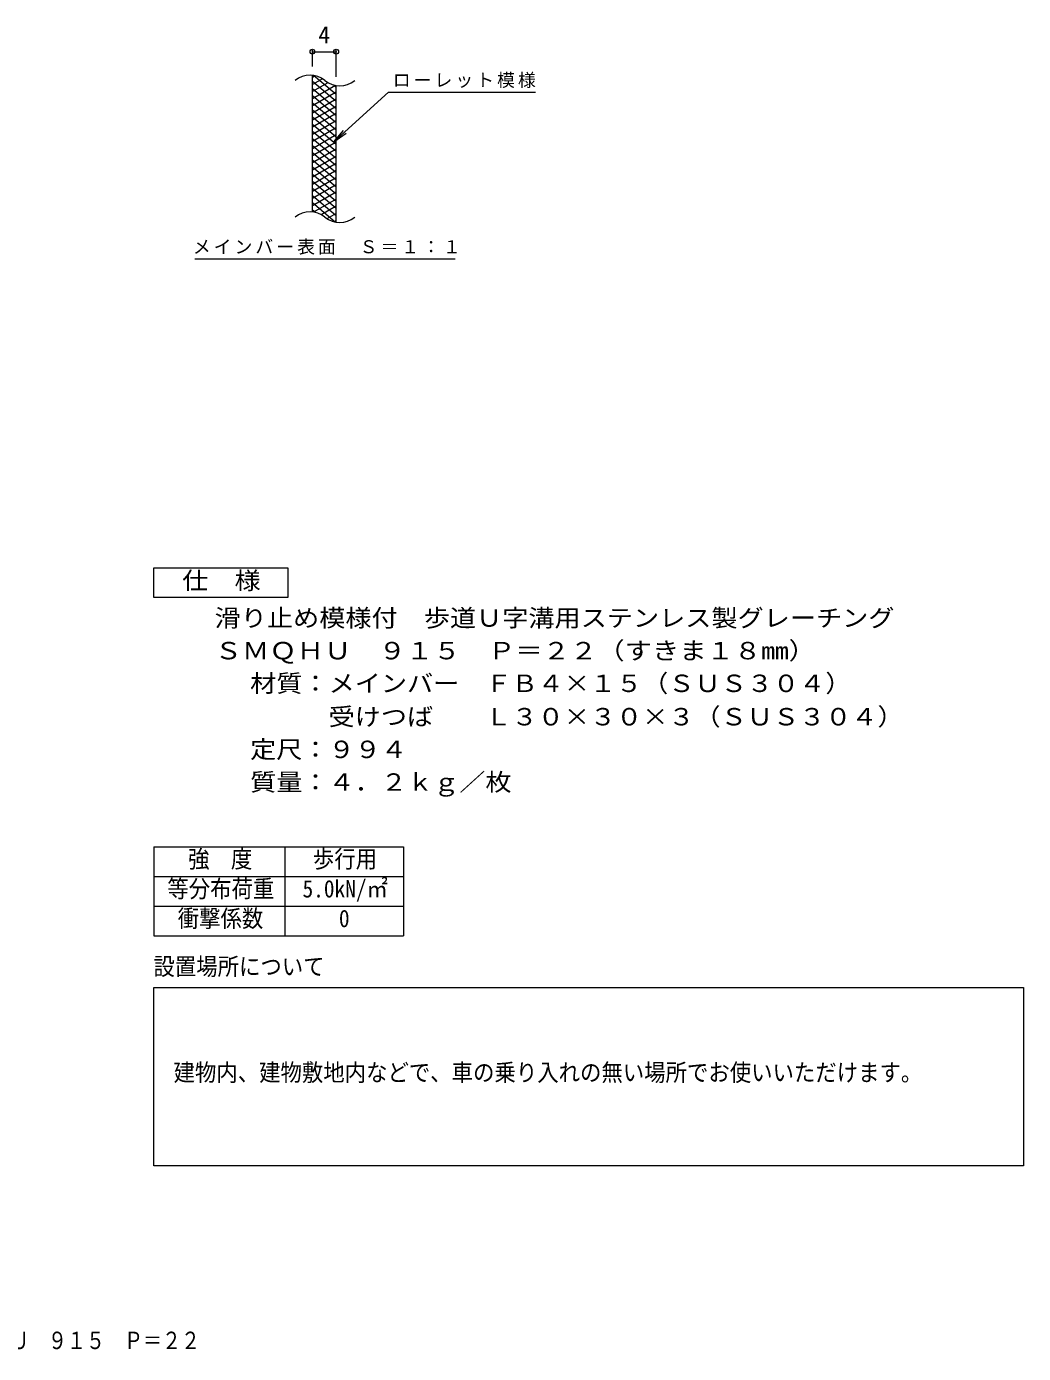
# Model space of a CAD drawing. Units: millimetres at full size, sheet at 1:10, with parts at other scales. Extents: x -1555 to 1801, y -1355 to 907.
# Drawn here: x 123 to 1801, y -1355 to 878 of the extents above; entities that cross this region are included whole.
import ezdxf
from ezdxf.enums import TextEntityAlignment as Align

# ---------------------------------------------------------------- set-up
doc = ezdxf.new("R2010")
doc.units = ezdxf.units.MM
doc.header["$LTSCALE"] = 10
doc.header["$PDMODE"] = 32
doc.header["$PDSIZE"] = 8
for name, color, linetype, lineweight in [('A-4', 2, 'Continuous', 9), ('A-5', 7, 'Continuous', 9), ('C-2', 3, 'Continuous', 9), ('C-4', 7, 'Continuous', 9), ('C-5', 7, 'Continuous', 9), ('C-9', 6, 'Continuous', 5)]:
    doc.layers.add(name, color=color, linetype=linetype, lineweight=lineweight)
doc.layers.add('F-5_F-5ﾚｲﾔ', color=2, linetype='Continuous')
doc.styles.add('ＭＳ ゴシック', font='')
doc.styles.get('ＭＳ ゴシック').set_extended_font_data('MS Gothic')

msp = doc.modelspace()

# ---------------------------------------------------------------- linework, layer by layer
at = {"layer": 'A-4'}
for p, q in [((337.79, -502.81), (757.79, -502.81)), ((337.79, -502.81), (337.79, -652.81)), ((557.79, -502.81), (557.79, -652.81)), ((757.79, -502.81), (757.79, -652.81)), ((337.79, -552.81), (757.79, -552.81)), ((337.79, -602.81), (757.79, -602.81)), ((337.79, -652.81), (757.79, -652.81)), ((337.79, -1039.42), (337.79, -739.75))]:
    msp.add_line(p, q, dxfattribs=at)
msp.add_lwpolyline([(337.79, -739.75), (1801.23, -739.75), (1801.23, -1039.42), (337.79, -1039.42)], dxfattribs=at)
at = {"layer": 'A-5'}
msp.add_lwpolyline([(337.79, -83.2), (337.79, -33.2), (562.79, -33.2), (562.79, -83.2)], close=True, dxfattribs=at)
at = {"layer": 'C-2'}
for p, q in [((604.38, 565.1), (604.38, 795.1)), ((644.38, 547.9), (644.38, 777.9))]:
    msp.add_line(p, q, dxfattribs=at)
for centre, start, end in [((600.42, 755.85), 50.82628, 129.17371), ((650.59, 817.43), 230.82628, 309.17371), ((600.42, 525.85), 50.82628, 129.17371), ((650.59, 587.43), 230.82628, 309.17371)]:
    msp.add_arc(centre, 39.71, start, end, dxfattribs=at)
at = {"layer": 'C-4'}
for p, q in [((604.38, 810.1), (604.38, 838.33)), ((604.38, 835.33), (644.38, 835.33)), ((644.38, 792.9), (644.38, 838.33))]:
    msp.add_line(p, q, dxfattribs=at)
for p in [(604.38, 835.33), (644.38, 835.33)]:
    msp.add_point(p, dxfattribs=at)
at = {"layer": 'C-5'}
for p, q in [((732.7, 767), (979.77, 767)), ((640.73, 683.87), (661.3, 698.07)), ((406.76, 486.94), (844.79, 486.94))]:
    msp.add_line(p, q, dxfattribs=at)
msp.add_lwpolyline([(732.7, 767), (640.73, 683.87), (656.92, 702.91)], dxfattribs=at)
at = {"layer": 'C-9'}
for p, q in [((608.92, 794.65), (604.38, 792.03)), ((621.16, 789.72), (604.38, 780.03)), ((644.38, 751.29), (604.38, 784.85)), ((630.55, 783.14), (604.38, 768.03)), ((644.38, 763.29), (606.47, 795.1)), ((643.16, 778.41), (604.38, 756.03)), ((644.38, 739.29), (604.38, 772.85)), ((644.38, 767.12), (604.38, 744.03)), ((644.38, 727.29), (604.38, 760.85)), ((644.38, 775.29), (639.67, 779.25)), ((644.38, 755.12), (604.38, 732.03)), ((644.38, 715.29), (604.38, 748.85)), ((644.38, 743.12), (604.38, 720.03)), ((644.38, 703.29), (604.38, 736.85)), ((644.38, 731.12), (604.38, 708.03)), ((644.38, 691.29), (604.38, 724.85)), ((644.38, 719.12), (604.38, 696.03)), ((644.38, 679.29), (604.38, 712.85)), ((644.38, 707.12), (604.38, 684.03)), ((644.38, 667.29), (604.38, 700.85)), ((644.38, 695.12), (604.38, 672.03)), ((644.38, 655.29), (604.38, 688.85)), ((644.38, 683.12), (604.38, 660.03)), ((644.38, 643.29), (604.38, 676.85)), ((644.38, 671.12), (604.38, 648.03)), ((644.38, 631.29), (604.38, 664.85)), ((644.38, 659.12), (604.38, 636.03)), ((644.38, 619.29), (604.38, 652.85)), ((644.38, 647.12), (604.38, 624.03)), ((644.38, 607.29), (604.38, 640.85)), ((644.38, 635.12), (604.38, 612.03)), ((644.38, 595.29), (604.38, 628.85)), ((644.38, 623.12), (604.38, 600.03)), ((644.38, 583.29), (604.38, 616.85)), ((644.38, 611.12), (604.38, 588.03)), ((644.38, 571.29), (604.38, 604.85)), ((644.38, 599.12), (604.38, 576.03)), ((644.38, 559.29), (604.38, 592.85)), ((643, 548.44), (604.38, 580.85)), ((644.38, 587.12), (606.29, 565.13)), ((609.57, 564.5), (604.38, 568.85)), ((644.38, 575.12), (619.43, 560.72)), ((644.38, 563.12), (628.88, 554.17)), ((644.38, 551.12), (640.66, 548.97))]:
    msp.add_line(p, q, dxfattribs=at)

# ---------------------------------------------------------------- texts
at = {"layer": 'A-5', "color": 2, "style": 'ＭＳ ゴシック'}
for s, width, p in [('仕\u3000様', 1.1, (385.29, -78.2)), ('滑り止め模様付\u3000歩道Ｕ字溝用ステンレス製グレーチング', 1.1, (439.88, -141.12)), ('ＳＭＱＨＵ\u3000９１５\u3000Ｐ＝２２（すきま１８mm）', 1.15, (439.88, -196.12)), ('材質：メインバー\u3000ＦＢ４×１５（ＳＵＳ３０４）', 1.1, (499.6, -251.12)), ('\u3000\u3000\u3000受けつば\u3000\u3000Ｌ３０×３０×３（ＳＵＳ３０４）', 1.1, (499.6, -307.29)), ('定尺：９９４', 1.1, (499.6, -362.29)), ('質量：４．２ｋｇ／枚', 1.1, (499.6, -417.29))]:
    msp.add_text(s, height=29.33, dxfattribs=dict(at, width=width)).set_placement(p, align=Align.BOTTOM_LEFT)
at = {"layer": 'A-5', "style": 'ＭＳ ゴシック', "width": 0.9}
for s, p in [('強\u3000度', (395.29, -546.81)), ('歩行用', (605.29, -546.81)), ('等分布荷重', (360.29, -596.81)), ('5.0kN/㎡', (587.79, -596.81)), ('衝撃係数', (377.79, -646.81)), ('0', (649.04, -646.81)), ('設置場所について', (336.91, -727.62)), ('建物内、建物敷地内などで、車の乗り入れの無い場所でお使いいただけます。', (370.74, -905.93))]:
    msp.add_text(s, height=29.33, dxfattribs=at).set_placement(p, align=Align.BOTTOM_LEFT)
at = {"layer": 'C-4', "color": 2, "style": 'ＭＳ ゴシック'}
msp.add_text('4', height=29.33, dxfattribs=at).set_placement((614.38, 840.33), align=Align.BOTTOM_LEFT)
at = {"layer": 'C-5', "char_height": 21.99, "attachment_point": 7, "style": 'ＭＳ ゴシック'}
for s, insert in [('\\T1.17;ローレット模様', (739.77, 774.08)), ('\\T1.17;メインバー表面\u3000Ｓ＝１：１', (403.2, 493.64))]:
    msp.add_mtext(s, dxfattribs=dict(at, insert=insert))
at = {"layer": 'F-5_F-5ﾚｲﾔ', "style": 'ＭＳ ゴシック', "width": 0.8}
msp.add_text('滑り止め模様付\u3000歩道Ｕ字溝用ステンレス製グレーチング ＳＭＱＨＵ\u3000９１５\u3000Ｐ＝２２', height=29.33, dxfattribs=at).set_placement((-880.8, -1356.84), align=Align.BOTTOM_LEFT)

doc.saveas('drawing.dxf')
